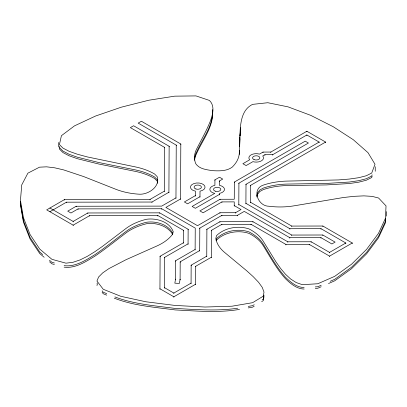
<?xml version="1.0" encoding="UTF-8"?>
<svg xmlns="http://www.w3.org/2000/svg" width="407" height="407" viewBox="0 0 407 407"><rect width="100%" height="100%" fill="white"/><g stroke="black" fill="none" stroke-linecap="round" stroke-linejoin="round"><path stroke-width="0.61" d="M159.936 289.265L160.109 256.252L183.501 242.745L183.567 230.372L157.784 215.486L89.708 215.603L73.158 225.157L46.678 209.87L64.555 199.547L150.076 199.394L164.336 191.163L164.57 147.37L130.362 127.62L133.593 125.753L169.144 146.281L169.144 146.779M164.509 288.176L164.672 257.346L188.065 243.839L188.141 229.283L159.671 212.846L87.805 212.973L73.158 221.428L49.908 208.002M168.9 192.76L169.144 146.281M175.534 279.645L175.636 260.714L195.126 249.455L195.243 228.108L161.706 208.745L78.078 208.893L70.945 213.009L67.72 211.147L76.18 206.257L161.701 206.11L175.966 197.873L176.241 145.106L138.161 123.118L141.392 121.25L180.815 144.017L180.815 144.516M180.103 279.217L180.194 261.808L199.689 250.554L199.806 228.108L221.871 215.374L237.418 215.344L244.266 211.391L289.83 237.698L320.93 237.642L331.883 243.966L335.114 242.104L322.812 235.002L291.717 235.058L238.802 204.507L238.919 183.155L308.435 143.025L305.204 141.158L234.356 182.061L234.264 199.247L220.045 199.272L199.883 210.912L203.113 212.78L221.942 201.908L234.249 201.887L234.228 206.1M180.525 199.471L180.815 144.017M191.066 283.628L191.158 265.176L206.756 256.171L206.898 229.238L219.928 221.718L252.915 221.657L287.795 241.794L311.116 241.753L329.553 252.396L345.818 243.004L345.818 243.508M195.411 196.098L195.436 191.168A7.311 4.218 0 0 1 191.845 184.671A7.311 4.218 0 0 1 203.663 184.692A7.311 4.218 0 0 1 200.005 191.178L199.974 197.192M195.625 284.727L195.721 266.27L211.314 257.265L211.457 230.337L221.825 224.349L251.027 224.298L285.907 244.434L309.228 244.393L329.553 256.125L352.274 243.004L352.274 243.508M214.932 179.853L214.901 185.363A7.311 4.218 0 0 0 209.854 189.336A7.311 4.218 0 0 0 214.779 193.366L192.129 206.441L195.36 208.303L219.424 194.414L219.429 193.391A7.311 4.218 0 0 0 224.471 189.387A7.311 4.218 0 0 0 219.47 185.373L219.49 180.947L222.726 179.08L219.495 177.218L214.932 179.853L214.932 180.352M245.904 203.831L246.006 184.285L319.139 142.063L319.139 142.562M250.478 202.742L250.564 185.383L325.595 142.063L325.595 142.562M239.626 146.576L239.937 137.179M239.672 146.169L239.937 138.67M239.418 154.39L239.509 150.371M239.998 135.948L240.725 127.681M240.054 136.208L240.354 132.651M385.607 218.167L385.465 221.271L378.479 236.35L366.641 252.279L351.531 267.216L334.717 279.319L330.199 281.298M385.607 219.663L385.465 222.761L378.479 237.841L366.641 253.775L351.531 268.706L334.717 280.81L328.505 283.537M20.604 201.551L20.452 203.408L23.433 220.625L30.077 237.525L39.779 252.101L42.694 254.553M20.711 201.801L20.452 204.904L23.433 222.115L30.077 239.021L39.779 253.592L44.154 257.27M240.603 130.332L240.725 129.172M175.534 279.146L174.827 283.165L179.37 283.435L180.092 279.35M263.995 295.09L263.273 299.155L262.205 299.806M263.995 296.581L263.273 300.646L261.67 301.623M59.687 146.367L59.417 147.553L62.968 151.089L69.098 154.289L77.371 157.209L98.591 162.485L135.521 169.923A50.733 29.289 0 0 1 154.604 177.004L157.173 179.609L157.738 181.72M59.687 147.858L59.417 149.043L62.968 152.579L69.098 155.779L77.371 158.699L98.591 163.975L135.521 171.413A50.733 29.289 0 0 1 154.604 178.495L157.173 181.1L157.738 183.211M216.102 240.293L216.509 238.614C224.7 230.621 238.263 228.312 248.987 231.893A50.733 29.289 0 0 1 263.034 243.89C270.111 255.245 276.434 267.216 285.455 277.203C290.512 282.127 296.749 287.495 304.141 287.546M256.685 196.016L257.595 192.765L259.803 190.018L263.385 188.065A50.733 29.289 0 0 1 287.49 184.061L326.389 183.435L349.292 182.046L358.73 180.688L366.325 178.724L371.713 176.038L372.151 174.862M256.837 196.963L257.595 194.261L259.803 191.509L263.385 189.56A50.733 29.289 0 0 1 287.49 185.556L326.389 184.926L349.292 183.537L358.73 182.178L366.325 180.22L371.713 177.528L372.151 176.353M96.952 284.025L97.415 282.88M96.952 285.521L97.415 284.376M216.509 240.11C224.7 232.112 238.263 229.807 248.987 233.384A50.733 29.289 0 0 1 263.034 245.385C270.111 256.736 276.434 268.712 285.455 278.698C290.512 283.623 296.749 288.985 304.141 289.041M254.212 304.69L252.615 305.667L248.245 306.415M254.212 306.181L252.615 307.158L248.245 307.906M49.908 211.732L66.453 202.182L151.974 202.03L168.9 192.257M180.525 198.967L165.878 207.428L197.527 225.697L219.973 212.739L235.521 212.713L241.041 209.529L234.228 205.596M325.595 142.063L306.868 131.247L270.823 152.055L263.049 152.07L259.498 154.121A7.311 4.218 0 0 0 251.033 154.904A7.311 4.218 0 0 0 249.679 159.788L242.887 163.711L246.118 165.573L252.91 161.655A7.311 4.218 0 0 0 261.37 160.872A7.311 4.218 0 0 0 262.724 155.988L264.947 154.706L272.721 154.691L306.868 134.976L319.139 142.063M195.411 195.594L184.381 201.964L187.612 203.831L199.974 196.693M164.509 287.673L173.85 293.065L191.066 283.13M159.936 288.761L173.85 296.795L195.625 284.223M321.164 285.261L317.775 286.747L315.298 286.894M321.164 286.752L317.775 288.237L315.298 288.385M237.637 308.226C216.967 311.319 195.894 309.513 175.117 308.435C154.925 305.728 134.056 304.273 114.891 296.922M239.509 309.396C218.264 313.003 196.51 310.979 175.117 309.925C154.726 307.173 133.618 305.764 114.306 298.183M250.478 202.243L291.763 226.078L322.863 226.022L352.274 243.004M245.904 203.332L289.876 228.719L320.975 228.663L345.818 243.004M54.375 262.988L51.938 262.317L49.506 260.277M64.128 265.659C75.32 267.145 85.745 260.221 94.943 254.634C105.744 247.329 115.847 239.072 126.272 231.257A50.733 29.289 0 0 1 146.428 222.268C156.029 220.838 168.371 224.374 172.853 233.547M54.375 264.479L51.938 263.812L49.506 261.767M64.128 267.15C75.32 268.635 85.745 261.716 94.943 256.125C105.744 248.819 115.847 240.562 126.272 232.748A50.733 29.289 0 0 1 146.428 223.758C155.932 222.308 167.694 225.809 172.649 234.447M106.736 293.656L103.241 292.251L102.132 290.802M106.736 295.146L103.241 293.747L102.132 292.292M212.637 109.6C213.66 125.198 202.584 138.472 196.566 152.142A50.733 29.289 0 0 0 194.556 159.346M212.637 111.096C213.66 126.689 202.584 139.962 196.566 153.632A50.733 29.289 0 0 0 194.602 160.226M386.65 211.635L386.65 216.112M375.244 166.778L375.244 171.255M329.553 252.396L329.553 252.9M329.553 256.125L329.553 256.629M322.863 226.022L322.863 226.526M322.812 235.002L322.812 235.5M320.975 228.663L320.975 229.166M320.93 237.642L320.93 238.141M311.116 241.753L311.116 242.257M309.228 244.393L309.228 244.897M306.868 131.247L306.868 131.751M306.868 134.976L306.868 135.48M291.763 226.078L291.763 226.582M291.717 235.058L291.717 235.556M289.876 228.719L289.876 229.222M289.83 237.698L289.83 238.197M287.795 241.794L287.795 242.297M285.907 244.434L285.907 244.938M272.721 154.691L272.721 155.189M270.823 152.055L270.823 152.559M264.947 154.706L264.947 155.276M263.049 152.07L263.049 152.569M252.915 221.657L252.915 222.161M251.027 224.298L251.027 224.801M250.564 185.383L250.564 185.882M246.006 184.285L246.006 184.788M238.919 183.155L238.919 183.659M238.802 204.507L238.802 205.011M237.418 215.344L237.418 215.847M235.521 212.713L235.521 213.212M234.356 182.061L234.356 182.565M221.942 201.908L221.942 202.411M221.871 215.374L221.871 215.873M221.825 224.349L221.825 224.852M220.045 199.272L220.045 199.776M219.973 212.739L219.973 213.243M219.928 221.718L219.928 222.217M219.49 180.947L219.49 181.451M219.424 194.414L219.424 194.912M211.457 230.337L211.457 230.835M211.314 257.265L211.314 257.768M206.898 229.238L206.898 229.741M206.756 256.171L206.756 256.669M199.806 228.108L199.806 228.612M199.689 250.554L199.689 251.053M195.721 266.27L195.721 266.773M195.126 249.455L195.126 249.959M191.158 265.176L191.158 265.674M188.141 229.283L188.141 229.782M188.065 243.839L188.065 244.342M183.567 230.372L183.567 230.876M183.501 242.745L183.501 243.249M180.194 261.808L180.194 262.312M180.103 279.283L180.103 279.787M176.241 145.106L176.241 145.604M175.966 197.873L175.966 198.377M175.636 260.714L175.636 261.213M173.85 293.065L173.85 293.569M173.85 296.795L173.85 297.298M164.672 257.346L164.672 257.85M164.57 147.37L164.57 147.868M164.336 191.163L164.336 191.661M161.706 208.745L161.706 209.249M160.109 256.252L160.109 256.751M159.671 212.846L159.671 213.344M157.784 215.486L157.784 215.985M151.974 202.03L151.974 202.533M150.076 199.394L150.076 199.898M89.708 215.603L89.708 216.107M87.805 212.973L87.805 213.472M78.078 208.893L78.078 209.396M76.18 206.257L76.18 206.761M73.158 221.428L73.158 221.927M73.158 225.157L73.158 225.656M66.453 202.182L66.453 202.681M64.555 199.547L64.555 200.046M58.71 142.491L58.71 146.963M239.769 137.892L239.301 153.078A50.733 29.289 0 0 1 232.148 167.191C226.511 171.301 219.093 171.006 212.449 170.66C206.553 169.688 199.298 169.063 195.691 163.629A50.733 29.289 0 0 1 196.566 149.16C201.328 139.794 206.573 130.647 210.45 120.864C212.775 114.392 215.105 105.891 209.437 100.437L195.981 95.91L174.715 96.159L148.784 100.234L121.342 107.178L95.538 116.036L74.512 125.855L61.426 135.684L59.417 144.566L62.968 148.107L69.098 151.302L77.371 154.228L87.347 156.934L135.521 166.936A50.733 29.289 0 0 1 154.604 174.018L157.173 176.628C160.5 186.615 148.352 194.704 139.372 194.205A50.733 29.289 0 0 1 115.797 189.265L83.684 176.572L63.741 169.923L54.726 167.821L46.581 166.829L39.484 167.18L27.874 173.173L21.734 184.931L20.452 200.427L23.433 217.638L30.077 234.544L39.779 249.115L51.938 259.335L65.954 263.176L72.878 262.317L80.037 259.936L87.403 256.293L94.943 251.648L102.63 246.266L126.272 228.271A50.733 29.289 0 0 1 146.428 219.281C156.298 217.847 169.592 221.601 173.255 231.756L172.344 234.549A50.733 29.289 0 0 1 156.919 245.965L126.089 259.676L108.974 268.574L102.722 272.873L98.575 277.04L96.952 281.044L103.241 289.27L120.711 296.276L145.843 301.765L175.117 305.448L205.016 307.026L232.021 306.201L252.615 302.681L263.273 296.174L263.995 292.109L262.286 287.439L258.562 282.27L253.24 276.694L246.744 270.808L224.415 252.269A50.733 29.289 0 0 1 215.832 238.426L216.509 235.633C224.7 227.635 238.263 225.33 248.987 228.907A50.733 29.289 0 0 1 263.034 240.908L276.088 262.072L280.647 268.503L285.455 274.221L290.608 278.983L296.184 282.544L302.284 284.671L317.775 283.76L334.717 276.338L351.531 264.235L366.641 249.298L378.479 233.369L385.465 218.284L386.029 205.891L378.602 198.026L372.125 196.372L363.909 195.869L354.243 196.316L343.411 197.517L294.271 205.794A50.733 29.289 0 0 1 268.813 206.227C257.896 206.201 251.292 188.98 263.385 185.083A50.733 29.289 0 0 1 287.49 181.079L338.39 179.935L349.292 179.06L358.73 177.706L366.325 175.743L371.713 173.051L375 164.265L367.999 152.666L353.261 139.693L333.323 126.781L310.739 115.359L288.054 106.863L267.816 102.722L252.564 104.37C240.257 110.404 240.364 126.084 239.769 137.892M215.339 191.204A3.653 2.111 0 0 0 220.818 189.377A3.653 2.111 0 0 0 215.339 187.551A3.653 2.111 0 0 0 215.339 191.204M254.06 159.595A3.653 2.111 0 0 0 259.834 158.104A3.653 2.111 0 0 0 254.711 155.962A3.653 2.111 0 0 0 254.06 159.595M195.915 188.996A3.653 2.111 0 0 0 201.394 187.164A3.653 2.111 0 0 0 195.915 185.338A3.653 2.111 0 0 0 195.915 188.996"/></g></svg>
